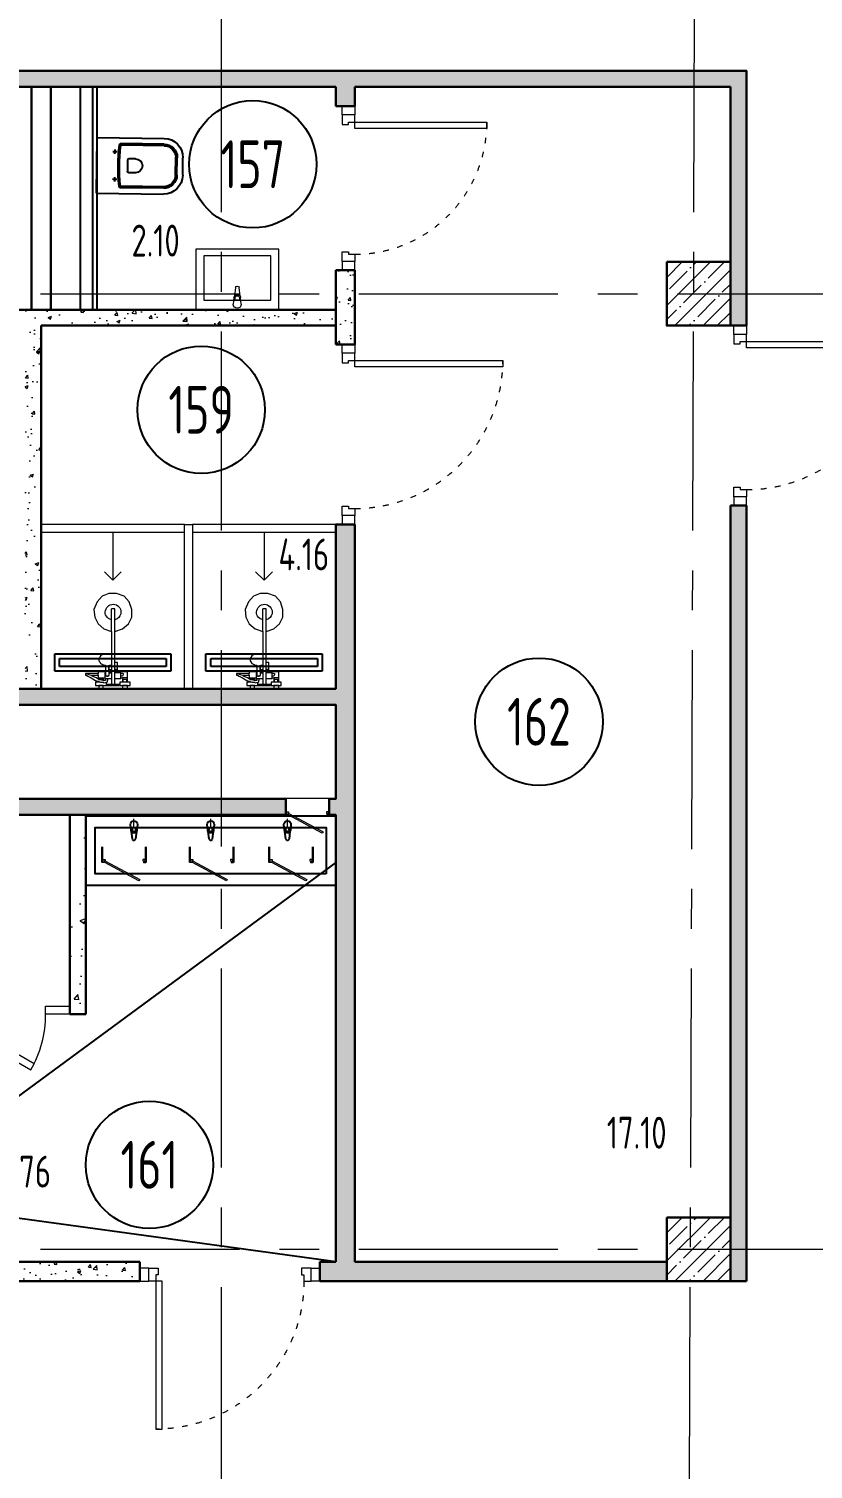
# Model space of a CAD drawing. Header units: millimetres. Extents: x -8689834 to 9419935, y 0 to 135940.
# Drawn here: x -192441 to -187515, y 117219 to 126265 of the extents above; entities that cross this region are included whole.
import ezdxf
from ezdxf import colors
from ezdxf.entities.mleader import LeaderData, LeaderLine
from ezdxf.enums import TextEntityAlignment as Align
from ezdxf.math import Vec2, Vec3

# ---------------------------------------------------------------- set-up
doc = ezdxf.new("R2010")
doc.units = ezdxf.units.MM
doc.header["$MEASUREMENT"] = 0
doc.linetypes.add('ACAD_ISO03W100', pattern=[30, 12, -18])
doc.linetypes.add('CENTER', pattern=[2, 1.25, -0.25, 0.25, -0.25])
doc.layers.get('0').update_dxf_attribs({"color": 250, "lineweight": 9})
for name, color, linetype, lineweight in [('АР_Двери', 175, 'Continuous', 18), ('АР_Колонны', 250, 'Continuous', 30), ('АР_Колонны Штрих', 250, 'Continuous', 5), ('АР_Маркер экспликации', 239, 'Continuous', 13), ('АР_Номер помещения', 1, 'Continuous', 25), ('АР_Оси', 7, 'Continuous', 9), ('АР_Отметки', 250, 'Continuous', 15), ('АР_Перегородки газоблок', 165, 'Continuous', 30), ('АР_Перегородки газоблок_Штрих', 165, 'Continuous', 5), ('АР_Перегородки кирпич', 244, 'Continuous', 30), ('АР_Перегородки сантехнические', 216, 'Continuous', 9), ('АР_Помещения_площадь', 19, 'Continuous', 9), ('Задания на лючки', 32, 'Continuous', 15)]:
    doc.layers.add(name, color=color, linetype=linetype, lineweight=lineweight)
for name, color, linetype in [('ПОДЛОЖКА', 251, 'Continuous'), ('Тонкая', 7, 'Continuous'), ('ТХ_сантехника', 253, 'Continuous')]:
    doc.layers.add(name, color=color, linetype=linetype)
doc.layers.get('0').freeze()
doc.styles.add('ISOCPEUR', font='isocpeur.ttf', dxfattribs={"width": 0.7})
doc.styles.get("Standard").update_dxf_attribs({"font": 'isocpeur.ttf', "width": 0.7})
pattern_1 = [(50, (0, 0), (215.17805, -18.82564), [22.5, -247.5]), (355, (0, 0), (-41.6254, 225.65764), [18, -198]), (100.45144, (17.93, -1.57), (173.55265, 206.832), [19.12206, -210.34263]), (46.1842, (0, 60), (320.1724, -49.65578), [33.75, -371.25]), (96.63564, (26.68, 55.86), (280.3986, 292.2356), [28.6831, -315.51413]), (351.18416, (0, 60), (280.3986, 292.2356), [27, -297]), (21, (30, 45), (179.07212, -120.78567), [22.5, -247.5]), (326, (30, 45), (72.9946, 217.54501), [18, -198]), (71.45144, (44.92, 34.93), (252.06671, 96.75935), [19.12206, -210.34263]), (37.5, (0, 0), (3.647957, 99.868156), [0, -195.6, 0, -201, 0, -198.75]), (7.5, (0, 0), (78.92086, 118.323514), [0, -114.6, 0, -191.1, 0, -75.75]), (327.5, (-66.9, 0), (160.14673, -6.766462), [0, -75, 0, -234, 0, -310.5]), (317.5, (-96.9, 0), (174.95585, 30.031495), [0, -97.5, 0, -155.4, 0, -220.5])]

# ---------------------------------------------------------------- blocks, each defined once
blk = doc.blocks.new('*U552')
for points in [[(-55, -80), (-55, 0), (-115, 0), (-115, -40), (-100, -40), (-100, -80), (-55, -80)], [(0, 0), (0, -80), (-55, -80), (-55, 0), (0, 0)], [(-1130, 0), (-1130, -80), (-1075, -80), (-1075, 0), (-1130, 0)], [(-1075, -80), (-1075, 0), (-1015, 0), (-1015, -40), (-1030, -40), (-1030, -80), (-1075, -80)]]:
    blk.add_lwpolyline(points)
blk.add_lwpolyline([(-100, -80), (-100, -1010), (-140, -1010), (-140, -80)], close=True)
at = {"linetype": 'ACAD_ISO03W100', "ltscale": 3}
blk.add_arc((-100, -80), 930, 180, 270, dxfattribs=at)
blk = doc.blocks.new('*U9')
for p, q in [((0, 0), (0, 50)), ((700, 0), (700, 50))]:
    blk.add_line(p, q)
blk.add_lwpolyline([(0, 0), (606.2, -350), (628.1, -312.1), (21.9, 37.9)], close=True)
blk.add_arc((0, 0), 700, 330, 0)
blk = doc.blocks.new('*U554')
for points in [[(-55, -80), (-55, 0), (-115, 0), (-115, -40), (-100, -40), (-100, -80), (-55, -80)], [(0, 0), (0, -80), (-55, -80), (-55, 0), (0, 0)], [(-1030, 0), (-1030, -80), (-975, -80), (-975, 0), (-1030, 0)], [(-975, -80), (-975, 0), (-915, 0), (-915, -40), (-930, -40), (-930, -80), (-975, -80)]]:
    blk.add_lwpolyline(points)
blk.add_lwpolyline([(-100, -80), (-100, -910), (-140, -910), (-140, -80)], close=True)
at = {"linetype": 'ACAD_ISO03W100', "ltscale": 3}
blk.add_arc((-100, -80), 830, 180, 270, dxfattribs=at)
blk = doc.blocks.new('*U1619')
at = {"layer": 'АР_Номер помещения', "color": 7}
blk.add_circle((-313.1, 272.2), 400, dxfattribs=at)
at = {"layer": 'АР_Номер помещения', "color": 7, "style": 'ISOCPEUR', "width": 0.7}
blk.add_attdef('НОМЕР_ПОМЕЩЕНИЯ', text='', height=300, dxfattribs=at).set_placement((-313.1, 272.2), align=Align.MIDDLE_CENTER)
at = {"layer": 'АР_Помещения_площадь', "color": 7, "lineweight": 30, "width": 0.7, "flags": 104}
blk.add_attdef('ИМЯ_ПОМЕЩЕНИЯ', text='', height=100, dxfattribs=at).set_placement((157.6, 1217.1), align=Align.MIDDLE_CENTER)
blk = doc.blocks.new('*U1620')
at = {"layer": 'АР_Номер помещения', "color": 7}
blk.add_circle((1297.4, -1678), 400, dxfattribs=at)
at = {"layer": 'АР_Номер помещения', "color": 7, "style": 'ISOCPEUR', "width": 0.7}
blk.add_attdef('НОМЕР_ПОМЕЩЕНИЯ', text='', height=300, dxfattribs=at).set_placement((1297.4, -1678), align=Align.MIDDLE_CENTER)
at = {"layer": 'АР_Помещения_площадь', "color": 7, "lineweight": 30, "width": 0.7, "flags": 104}
blk.add_attdef('ИМЯ_ПОМЕЩЕНИЯ', text='', height=100, dxfattribs=at).set_placement((157.6, 1217.1), align=Align.MIDDLE_CENTER)
blk = doc.blocks.new('*U1622')
at = {"layer": 'АР_Номер помещения', "color": 7}
blk.add_circle((-365, -1371.3), 400, dxfattribs=at)
at = {"layer": 'АР_Номер помещения', "color": 7, "style": 'ISOCPEUR', "width": 0.7}
blk.add_attdef('НОМЕР_ПОМЕЩЕНИЯ', text='', height=300, dxfattribs=at).set_placement((-365, -1371.3), align=Align.MIDDLE_CENTER)
at = {"layer": 'АР_Помещения_площадь', "color": 7, "lineweight": 30, "width": 0.7, "flags": 104}
blk.add_attdef('ИМЯ_ПОМЕЩЕНИЯ', text='', height=100, dxfattribs=at).set_placement((157.6, 1217.1), align=Align.MIDDLE_CENTER)
blk = doc.blocks.new('*U1624')
at = {"layer": 'АР_Номер помещения', "color": 7}
blk.add_circle((-6458.5, -2731.2), 400, dxfattribs=at)
at = {"layer": 'АР_Номер помещения', "color": 7, "style": 'ISOCPEUR', "width": 0.7}
blk.add_attdef('НОМЕР_ПОМЕЩЕНИЯ', text='', height=300, dxfattribs=at).set_placement((-6458.5, -2731.2), align=Align.MIDDLE_CENTER)
at = {"layer": 'АР_Помещения_площадь', "color": 7, "lineweight": 30, "width": 0.7, "flags": 104}
blk.add_attdef('ИМЯ_ПОМЕЩЕНИЯ', text='', height=100, dxfattribs=at).set_placement((157.6, 1217.1), align=Align.MIDDLE_CENTER)
blk = doc.blocks.new('Из_буфера31843')
for p, q in [((356, 104), (352, 62)), ((366, 166), (359, 113)), ((395, 113), (388, 166)), ((402, 62), (398, 104)), ((906, 104), (902, 62)), ((916, 166), (909, 113)), ((945, 113), (938, 166)), ((952, 62), (948, 104)), ((1456, 104), (1452, 62)), ((1466, 166), (1459, 113)), ((1495, 113), (1488, 166)), ((1502, 62), (1498, 104)), ((363, 87), (363, 101)), ((390, 87), (363, 87)), ((390, 101), (390, 87)), ((913, 87), (913, 101)), ((940, 87), (913, 87)), ((940, 101), (940, 87)), ((1463, 87), (1463, 101)), ((1490, 87), (1463, 87)), ((1490, 101), (1490, 87))]:
    blk.add_line(p, q)
at = {"lineweight": 13, "ltscale": 500}
for p, q in [((377, 85), (377, 23)), ((927, 85), (927, 23)), ((1477, 85), (1477, 23))]:
    blk.add_line(p, q, dxfattribs=at)
for points in [[(1820, 500), (34, 500), (34, 0), (1820, 0)], [(1755, 415), (99, 415), (99, 85), (1755, 85)]]:
    blk.add_lwpolyline(points, close=True)
for centre, major_axis, start_param, end_param in [((377, 102), (-14.9, -14.9), -1.35736, -0.875625), ((377, 102), (-14.9, 14.9), 4.498953, 6.496621), ((377, 101), (-9.62, 9.62), 3.926991, 7.068583), ((377, 165), (-7.91, 7.91), 4.051589, 6.943986), ((377, 102), (-14.9, 14.9), 4.017217, 4.498953), ((927, 102), (-14.9, -14.9), -1.35736, -0.875625), ((927, 102), (-14.9, 14.9), 4.498953, 6.496621), ((927, 101), (-9.62, 9.62), 3.926991, 7.068583), ((927, 165), (-7.91, 7.91), 4.051589, 6.943986), ((927, 102), (-14.9, 14.9), 4.017217, 4.498953), ((1477, 102), (-14.9, -14.9), -1.35736, -0.875625), ((1477, 102), (-14.9, 14.9), 4.498953, 6.496621), ((1477, 101), (-9.62, 9.62), 3.926991, 7.068583), ((1477, 165), (-7.91, 7.91), 4.051589, 6.943986), ((1477, 102), (-14.9, 14.9), 4.017217, 4.498953), ((377, 62), (-17.7, -17.7), -0.785398, 2.356194), ((927, 62), (-17.7, -17.7), -0.785398, 2.356194), ((1477, 62), (-17.7, -17.7), -0.785398, 2.356194)]:
    blk.add_ellipse(centre, major_axis=major_axis, ratio=1, start_param=start_param, end_param=end_param)
blk = doc.blocks.new('унитаз поликлиники')
for p, q in [((0, 175), (0, -175)), ((0, 175), (420, 175)), ((112.4, 73.1), (112.4, 100.2)), ((420, 138.7), (149.6, 138.7)), ((420, 129), (156.8, 128.7)), ((125.6, 86.7), (99.5, 86.7)), ((191.9, -33.7), (191.9, 33.7)), ((242.4, 43.7), (201.9, 43.7)), ((494, 57.1), (494, -57.1)), ((504, 55), (504, -55)), ((540, 55), (540, -55)), ((125.5, -86.5), (99.4, -86.5)), ((112.3, -73), (112.3, -100.1)), ((242.4, -43.7), (201.9, -43.7)), ((0, -175), (420, -175)), ((420, -139), (147.9, -138.7)), ((420, -129), (155.2, -128.7))]:
    blk.add_line(p, q)
for centre, radius, start, end in [((420, 55), 120, 0, 90), ((420.5, 55.2), 83.5, 359.86187, 90.33349), ((420, 55), 74, 0, 90), ((242.4, 0), 43.7, 270, 90), ((420, -55), 120, 270, 0), ((420, -55), 84, 270, 0), ((420, -55), 74, 270, 358.40182)]:
    blk.add_arc(centre, radius, start, end)
at = {"extrusion": (0, 0, -1)}
for centre, major_axis, ratio, start_param, end_param in [((112.4, 86.8), (3.55, 3.55), 1, 5.504025, 11.78721), ((1158.1, 0), (-731, -726.4), 0.993775, 0.659849, 0.910919), ((984.1, 0), (-23.4, -941.4), 0.89728, 1.422258, 1.677847), ((149.5, 127.3), (-5.6, -10.5), 0.821373, 1.269211, 2.570669), ((154.4, 119.8), (-5.61, -7.72), 0.798093, 1.232924, 2.686723), ((201.9, -33.5), (4.12, -9.49), 0.964797, 0.42926, 1.943413), ((147.9, -127.5), (5.4, -10.4), 0.836443, 0.56114, 1.877577), ((155.2, -117.5), (5.3, -10.4), 0.842984, 0.549902, 1.8819)]:
    blk.add_ellipse(centre, major_axis=major_axis, ratio=ratio, start_param=start_param, end_param=end_param, dxfattribs=at)
for centre, major_axis, ratio, start_param, end_param in [((201.9, 33.5), (4.12, 9.49), 0.964797, 0.42926, 1.943413), ((112.3, -86.6), (3.54, -3.55), 1, 5.504025, 11.78721)]:
    blk.add_ellipse(centre, major_axis=major_axis, ratio=ratio, start_param=start_param, end_param=end_param)
blk = doc.blocks.new('Из_буфера27431')
at = {"linetype": 'Continuous', "lineweight": 5}
for p, q in [((-138.5, 11.1), (-85.6, 17.7)), ((-138.5, 11.1), (-85.6, 17.7)), ((-76.1, 21), (-34.1, 25)), ((-76.1, 21), (-34.1, 25)), ((-59, 13.6), (-73.9, 13.6)), ((-59, 13.6), (-73.9, 13.6)), ((-59, -13.6), (-59, 13.6)), ((-59, -13.6), (-59, 13.6)), ((-85.6, -17.7), (-138.5, -11.1)), ((-85.6, -17.7), (-138.5, -11.1)), ((-34.1, -25), (-76.1, -21)), ((-34.1, -25), (-76.1, -21)), ((-73.9, -13.6), (-59, -13.6)), ((-73.9, -13.6), (-59, -13.6))]:
    blk.add_line(p, q, dxfattribs=at)
for points in [[(0, -260), (-380, -260), (-380, 260), (0, 260)], [(-59, -210), (-339.1, -210), (-339.1, 210), (-59, 210)], [(-59, -210), (-339.1, -210), (-339.1, 210), (-59, 210)]]:
    blk.add_lwpolyline(points, close=True, dxfattribs=at)
for centre, radius, start, end in [((-137.1, 0), 11.2, 97.13892, 262.86108), ((-137.1, 0), 11.2, 97.13892, 262.86108), ((-74.2, 0), 21.1, 122.77103, 237.22897), ((-74.2, 0), 21.1, 122.77103, 237.22897), ((-73.9, 0), 13.6, 90, 270), ((-73.9, 0), 13.6, 90, 270), ((-74.2, 0), 21.1, 95.16961, 122.77103), ((-74.2, 0), 21.1, 95.16961, 122.77103), ((-34.1, 0), 25, 270, 90), ((-34.1, 0), 25, 270, 90), ((-74.2, 0), 21.1, 237.22897, 264.83039), ((-74.2, 0), 21.1, 237.22897, 264.83039)]:
    blk.add_arc(centre, radius, start, end, dxfattribs=at)
blk = doc.blocks.new('Из_буфера15266')
at = {"lineweight": 0, "ltscale": 100, "transparency": 33554687}
for points in [[(-13.2, -338.7), (-60.9, -354.5), (-97.9, -386.3), (-119.1, -428.6), (-119.1, -476.2), (-103.2, -523.9), (-71.4, -560.9), (-23.8, -576.8), (23.8, -576.8), (66.1, -560.9), (97.9, -523.9), (119.1, -476.2), (113.8, -428.6), (92.6, -386.3), (55.6, -354.5), (7.9, -338.7), (7.9, -195.8), (23.8, -195.8), (34.4, -195.8), (50.3, -195.8), (60.9, -195.8), (71.4, -190.5), (76.7, -185.2), (82, -174.6), (87.3, -169.3), (87.3, -158.7), (87.3, -153.5), (82, -148.2), (82, -148.2), (76.7, -137.6), (76.7, -137.6), (66.1, -132.3), (55.6, -127), (50.3, -127), (45, -127), (45, -105.8), (45, -84.7), (92.6, -84.7), (92.6, -74.1), (166.7, -74.1), (172, -74.1), (172, -68.8), (172, -63.5), (166.7, -63.5), (156.1, -58.2), (134.9, -47.6), (108.5, -31.7), (92.6, -26.5), (92.6, -21.2), (108.5, -21.2), (108.5, 0), (39.7, 0), (39.7, -21.2), (39.7, -21.2), (39.7, -21.2), (34.4, -21.2), (34.4, -21.2), (29.1, -42.3), (7.9, -42.3), (7.9, -5.3), (39.7, -5.3), (39.7, 0), (-39.7, 0), (-39.7, -5.3), (-13.2, -5.3), (-13.2, -42.3), (-50.3, -42.3), (-50.3, -47.6), (-60.9, -47.6), (-60.9, -37), (-60.9, -37), (-60.9, -21.2), (-45, -21.2), (-45, 0), (-108.5, 0), (-108.5, -21.2), (-92.6, -21.2), (-92.6, -37), (-92.6, -37), (-92.6, -47.6), (-92.6, -47.6), (-92.6, -84.7), (-29.1, -84.7)], [(-92.6, -21.2), (-60.9, -21.2)], [(-92.6, -37), (-60.9, -37)], [(-92.6, -47.6), (-60.9, -47.6)], [(-87.3, -21.2), (-87.3, -37)], [(-66.1, -21.2), (-66.1, -37)], [(-50.3, -47.6), (-50.3, -79.4)], [(-50.3, -79.4), (-13.2, -79.4)], [(-29.1, -84.7), (-29.1, -142.9), (-23.8, -142.9), (-23.8, -142.9), (-23.8, -142.9), (-18.5, -142.9), (-13.2, -142.9), (-13.2, -142.9), (-13.2, -338.7)], [(-29.1, -84.7), (-13.2, -84.7)], [(-13.2, -5.3), (7.9, -5.3)], [(-13.2, -42.3), (-13.2, -142.9)], [(7.9, -195.8), (7.9, -42.3)], [(23.8, -79.4), (7.9, -79.4)], [(23.8, -84.7), (7.9, -84.7)], [(23.8, -63.5), (23.8, -63.5), (23.8, -63.5), (29.1, -58.2), (29.1, -58.2), (29.1, -58.2), (29.1, -58.2), (34.4, -58.2), (39.7, -58.2), (39.7, -58.2), (39.7, -58.2), (39.7, -58.2), (45, -58.2), (45, -63.5), (45, -63.5)], [(23.8, -105.8), (23.8, -63.5)], [(23.8, -84.7), (23.8, -127)], [(45, -42.3), (29.1, -42.3)], [(34.4, -58.2), (29.1, -58.2)], [(34.4, -58.2), (34.4, -58.2)], [(39.7, -58.2), (34.4, -58.2)], [(55.6, -15.9), (39.7, -21.2)], [(39.7, -58.2), (39.7, -58.2)], [(45, -63.5), (45, -63.5)], [(45, -84.7), (45, -63.5)], [(50.3, -79.4), (45, -79.4)], [(50.3, -47.6), (50.3, -47.6)], [(50.3, -52.9), (50.3, -47.6)], [(50.3, -79.4), (50.3, -47.6)], [(50.3, -58.2), (50.3, -52.9)], [(55.6, -15.9), (55.6, -15.9)], [(60.9, -21.2), (55.6, -15.9)], [(55.6, -31.7), (55.6, -31.7)], [(76.7, -37), (55.6, -31.7)], [(92.6, -26.5), (76.7, -21.2), (60.9, -21.2)], [(60.9, -37), (66.1, -37), (82, -37), (82, -37)], [(87.3, -47.6), (60.9, -47.6)], [(66.1, -31.7), (66.1, -37)], [(87.3, -37), (76.7, -37)], [(82, -21.2), (92.6, -21.2)], [(92.6, -63.5), (92.6, -74.1)], [(166.7, -74.1), (150.8, -68.8), (134.9, -63.5)], [(166.7, -74.1), (166.7, -74.1)], [(-29.1, -100.5), (-13.2, -100.5)], [(23.8, -100.5), (7.9, -100.5)], [(13.2, -127), (7.9, -127)], [(18.5, -127), (13.2, -127)], [(23.8, -121.7), (18.5, -127)], [(23.8, -127), (23.8, -105.8)], [(45, -121.7), (34.4, -121.7), (23.8, -121.7)], [(45, -127), (45, -121.7)], [(-13.2, -338.7), (-13.2, -481.5)], [(7.9, -338.7), (7.9, -481.5)], [(-13.2, -481.5), (7.9, -481.5)]]:
    blk.add_lwpolyline(points, dxfattribs=at)
for points in [[(-92.6, 0), (-60.9, 0), (-60.9, 21.2), (-92.6, 21.2)], [(60.9, 0), (87.3, 0), (87.3, 21.2), (60.9, 21.2)], [(39.7, -21.2), (39.7, -21.2)], [(50.3, -42.3), (45, -42.3), (45, -31.7), (55.6, -31.7), (55.6, -31.7), (55.6, -37), (60.8, -37), (60.8, -47.6), (50.3, -47.6)], [(87.3, -47.6), (87.3, -37), (103.2, -47.6), (129.6, -58.2), (134.9, -63.5), (92.6, -63.5), (92.6, -47.6)]]:
    blk.add_lwpolyline(points, close=True, dxfattribs=at)
for points, knots in [([(-50.3, -74.1), (-55.6, -79.4), (-60.9, -74.1), (-66.1, -74.1), (-66.1, -68.8), (-66.1, -63.5), (-60.9, -58.2), (-55.6, -58.2), (-55.6, -58.2), (-50.3, -58.2)], [0, 0, 0, 0, 1, 1, 1, 2, 2, 2, 3, 3, 3, 3]), ([(7.9, -412.7), (34.4, -418), (55.6, -444.5), (45, -471), (39.7, -497.4), (13.2, -513.3), (-13.2, -508), (-39.7, -502.7), (-55.6, -476.2), (-50.3, -449.8), (-45, -428.6), (-34.4, -418), (-13.2, -412.7)], [0, 0, 0, 0, 1, 1, 1, 2, 2, 2, 3, 3, 3, 4, 4, 4, 4])]:
    blk.add_open_spline(points, degree=3, knots=knots, dxfattribs=at)
blk = doc.blocks.new('_DotSmall')
at = {"color": 0, "linetype": 'ByBlock', "const_width": 0.5}
blk.add_lwpolyline([(-0.0625, 0, 1), (0.0625, 0, 1)], format="xyb", close=True, dxfattribs=at)
blk = doc.blocks.new('*U1450')
at = {"color": 7}
blk.add_wipeout([(-565, 60), (445, 60), (445, -310), (-565, -310)], dxfattribs=at)
for p, q in [((-530, 60), (-565, 60)), ((-550, 60), (-550, -10)), ((-550, -10), (-550, 60)), ((-510, 60), (-530, 60)), ((-510, 20), (-510, 60)), ((-500, 20), (-510, 20)), ((-500, -10), (-500, 20)), ((380, -10), (380, 20)), ((380, 20), (390, 20)), ((390, 20), (390, 60)), ((390, 60), (410, 60)), ((410, 60), (445, 60)), ((430, 60), (430, -10)), ((430, -10), (430, 60)), ((-565, -10), (-530, -10)), ((-530, -10), (-500, -10)), ((410, -10), (380, -10)), ((445, -10), (410, -10))]:
    blk.add_line(p, q)
at = {"lineweight": 30}
for p, q in [((-565, 60), (-565, -310)), ((445, 60), (445, -310))]:
    blk.add_line(p, q, dxfattribs=at)
blk.add_lwpolyline([(389, 60), (370, 25), (-424, 448), (-406, 483)], close=True)
blk = doc.blocks.new('*U1444')
at = {"color": 7}
blk.add_wipeout([(-565, 60), (445, 60), (445, -310), (-565, -310)], dxfattribs=at)
for p, q in [((-530, 60), (-565, 60)), ((-550, 60), (-550, -10)), ((-550, -10), (-550, 60)), ((-510, 60), (-530, 60)), ((-510, 20), (-510, 60)), ((-500, 20), (-510, 20)), ((-500, -10), (-500, 20)), ((380, -10), (380, 20)), ((380, 20), (390, 20)), ((390, 20), (390, 60)), ((390, 60), (410, 60)), ((410, 60), (445, 60)), ((430, 60), (430, -10)), ((430, -10), (430, 60)), ((-565, -10), (-530, -10)), ((-530, -10), (-500, -10)), ((410, -10), (380, -10)), ((445, -10), (410, -10))]:
    blk.add_line(p, q)
at = {"lineweight": 30}
for p, q in [((-565, 60), (-565, -310)), ((445, 60), (445, -310))]:
    blk.add_line(p, q, dxfattribs=at)
blk.add_lwpolyline([(389, 60), (370, 25), (-424, 448), (-406, 483)], close=True)
blk = doc.blocks.new('*U1445')
at = {"color": 7}
blk.add_wipeout([(-565, 60), (445, 60), (445, -313), (-565, -313)], dxfattribs=at)
for p, q in [((-530, 60), (-565, 60)), ((-550, 60), (-550, -10)), ((-550, -10), (-550, 60)), ((-510, 60), (-530, 60)), ((-510, 20), (-510, 60)), ((-500, 20), (-510, 20)), ((-500, -10), (-500, 20)), ((380, -10), (380, 20)), ((380, 20), (390, 20)), ((390, 20), (390, 60)), ((390, 60), (410, 60)), ((410, 60), (445, 60)), ((430, 60), (430, -10)), ((430, -10), (430, 60)), ((-565, -10), (-530, -10)), ((-530, -10), (-500, -10)), ((410, -10), (380, -10)), ((445, -10), (410, -10))]:
    blk.add_line(p, q)
at = {"lineweight": 30}
for p, q in [((-565, 60), (-565, -313)), ((445, 60), (445, -313))]:
    blk.add_line(p, q, dxfattribs=at)
blk.add_lwpolyline([(389, 60), (370, 25), (-424, 448), (-406, 483)], close=True)
blk = doc.blocks.new('*U1446')
at = {"color": 7}
blk.add_wipeout([(-565, 60), (445, 60), (445, -310), (-565, -310)], dxfattribs=at)
for p, q in [((-530, 60), (-565, 60)), ((-550, 60), (-550, -10)), ((-550, -10), (-550, 60)), ((-510, 60), (-530, 60)), ((-510, 20), (-510, 60)), ((-500, 20), (-510, 20)), ((-500, -10), (-500, 20)), ((380, -10), (380, 20)), ((380, 20), (390, 20)), ((390, 20), (390, 60)), ((390, 60), (410, 60)), ((410, 60), (445, 60)), ((430, 60), (430, -10)), ((430, -10), (430, 60)), ((-565, -10), (-530, -10)), ((-530, -10), (-500, -10)), ((410, -10), (380, -10)), ((445, -10), (410, -10))]:
    blk.add_line(p, q)
at = {"lineweight": 30}
for p, q in [((-565, 60), (-565, -310)), ((445, 60), (445, -310))]:
    blk.add_line(p, q, dxfattribs=at)
blk.add_lwpolyline([(389, 60), (370, 25), (-424, 448), (-406, 483)], close=True)

msp = doc.modelspace()

# ---------------------------------------------------------------- hatches: boundary and pattern name
at = {"layer": 'АР_Колонны Штрих', "ltscale": 100}
h = msp.add_hatch(dxfattribs=at)
h.set_pattern_fill('ANSI35', color=256, scale=500)
h.set_pattern_definition([(45, (-1145486.01, 164672.16), (-88.388348, 88.388348), []), (45, (-1145397.63, 164672.16), (-88.388348, 88.388348), [156.25, -31.25, 0, -31.25])])
h.paths.add_polyline_path([(-188033.9, 124800.7), (-188433.9, 124800.7), (-188433.9, 124400.7), (-188033.9, 124400.7)])
h = msp.add_hatch(dxfattribs=at)
h.set_pattern_fill('ANSI35', color=256, scale=500)
h.set_pattern_definition([(45, (-1145486.01, 158672.16), (-88.388348, 88.388348), []), (45, (-1145397.63, 158672.16), (-88.388348, 88.388348), [156.25, -31.25, 0, -31.25])])
h.paths.add_polyline_path([(-188033.9, 118800.7), (-188433.9, 118800.7), (-188433.9, 118400.7), (-188033.9, 118400.7)])
at = {"layer": 'АР_Перегородки газоблок_Штрих', "ltscale": 100}
h = msp.add_hatch(dxfattribs=at)
h.set_pattern_fill('AR-CONC', color=256, scale=30)
h.set_pattern_definition(pattern_1)
h.paths.add_polyline_path([(-194313.9, 126020.8), (-194433.9, 126020.8), (-194433.9, 125830.7), (-194313.9, 125830.7), (-194313.9, 125900.9), (-190513.9, 125900.9), (-190513.9, 125779.2), (-190393.9, 125779.2), (-190393.9, 125900.9), (-188033.9, 125900.9), (-188033.9, 124400.9), (-187933.9, 124400.5), (-187933.9, 126000.9), (-194313.9, 126000.9)])
h = msp.add_hatch(dxfattribs=at)
h.set_pattern_fill('AR-CONC', color=256, scale=30)
h.set_pattern_definition(pattern_1)
h.paths.add_polyline_path([(-190393.9, 124759.2), (-190513.9, 124759.2), (-190513.9, 124282.4), (-190393.9, 124282.4)])
h = msp.add_hatch(dxfattribs=at)
h.set_pattern_fill('AR-CONC', color=256, scale=30)
h.set_pattern_definition(pattern_1)
h.paths.add_polyline_path([(-192463.9, 124400.7), (-192463.9, 122140.3), (-192363.9, 122140.3), (-192363.9, 124400.7), (-190513.9, 124400.7), (-190513.9, 124500.7), (-192136.1, 124500.7), (-192136.1, 124504.8), (-192236.1, 124504.8), (-192236.1, 124500.7), (-192536.8, 124500.7), (-192536.8, 124499.9), (-192636.8, 124499.9), (-192636.8, 124500.7), (-194033.9, 124500.7), (-194033.9, 124400.7)])
h = msp.add_hatch(dxfattribs=at)
h.set_pattern_fill('AR-CONC', color=256, scale=30)
h.set_pattern_definition(pattern_1)
h.paths.add_polyline_path([(-190393.9, 123152.4), (-190513.9, 123152.4), (-190513.9, 122120.3), (-197362.4, 122120.3), (-197362.4, 122020.3), (-190513.9, 122020.3), (-190513.9, 121428.5), (-197383.9, 121428.5), (-197383.9, 121328.5), (-190513.9, 121328.5), (-190513.9, 121322.6), (-190513.9, 121322.6), (-190513.9, 120884.3), (-190513.9, 118520.7), (-190613.2, 118520.7), (-190613.2, 118400.7), (-188433.9, 118400.7), (-188433.9, 118520.7), (-190393.9, 118520.7)])
edge = h.paths.add_edge_path()
edge.add_line((-197363.9, 121105.7), (-197363.9, 121143.3))
edge.add_arc((-197538.8, 121433.3), 338.7, 279.32816, 301.09248, ccw=False)
edge.add_line((-197483.9, 121099.1), (-197483.9, 118520.7))
edge.add_line((-197483.9, 118520.7), (-197633.9, 118520.7))
edge.add_line((-197633.9, 118520.7), (-197633.9, 118400.6))
edge.add_line((-197633.9, 118400.6), (-197265, 118400.6))
edge.add_line((-197265, 118400.6), (-197265, 118520.6))
edge.add_line((-197265, 118520.6), (-197363.9, 118520.7))
edge.add_line((-197363.9, 118520.7), (-197363.9, 121105.7))
h.paths.add_polyline_path([(-187933.9, 123270.7), (-187993.9, 123270.8), (-188033.9, 123270.8), (-188033.9, 121714.3), (-188033.9, 118400.7), (-187933.9, 118400.7), (-187933.9, 121948.5)])
h = msp.add_hatch(dxfattribs=at)
h.set_pattern_fill('AR-CONC', color=256, scale=2)
h.set_pattern_definition([(50, (-672286.7, -50233.2), (364.36934, -31.87817), [38.1, -419.1]), (355, (-672286.7, -50233.2), (-70.48684, 382.1137), [30.48, -335.28117]), (100.451445, (-672256.33, -50235.87), (293.8825, 350.2355), [32.38002, -356.1805]), (46.1842, (-672286.7, -50131.6), (542.1581, -84.08466), [57.15, -628.65]), (96.63556, (-672241.5, -50138.6), (474.80827, 494.85225), [48.57005, -534.2712]), (351.18415, (-672286.7, -50131.6), (474.80827, 494.85225), [45.71993, -502.91946]), (21, (-672235.9, -50157), (303.22878, -204.5304), [38.1, -419.1]), (326, (-672235.9, -50157), (123.60406, 368.37593), [30.48, -335.28]), (71.451445, (-672210.62, -50174.06), (426.83284, 163.84554), [32.38002, -356.17988]), (37.5, (-672286.69, -50233.21), (6.177207, 169.110078), [0, -331.216, 0, -340.36, 0, -336.55]), (7.5, (-672286.7, -50233.21), (133.639325, 200.36115), [0, -194.056, 0, -323.596, 0, -128.27]), (327.5, (-672399.98, -50233.21), (271.18119, -11.457488), [0, -127, 0, -396.24, 0, -525.78]), (317.5, (-672450.78, -50233.21), (296.25836, 50.85298), [0, -165.1, 0, -263.144, 0, -373.38])])
h.paths.add_polyline_path([(-192183.9, 121200.3), (-192183.9, 120116.2), (-192083.9, 120116.2), (-192083.9, 121200.3)])
h = msp.add_hatch(dxfattribs=at)
h.set_pattern_fill('AR-CONC', color=256, scale=30)
h.set_pattern_definition(pattern_1)
h.paths.add_polyline_path([(-194033.9, 118520.7), (-194033.9, 118400.7), (-194033.9, 118400.7), (-194033.9, 118520.7), (-191743.2, 118520.7), (-191743.2, 118400.7), (-194033.9, 118400.7), (-194033.9, 118520.7), (-194033.9, 118400.7), (-194033.9, 118520.7)])

# ---------------------------------------------------------------- linework, layer by layer
at = {"layer": 'АР_Колонны', "ltscale": 100}
for points in [[(-188433.9, 124800.7), (-188033.9, 124800.7), (-188033.9, 124400.7), (-188433.9, 124400.7)], [(-188433.9, 118800.7), (-188033.9, 118800.7), (-188033.9, 118400.7), (-188433.9, 118400.7)]]:
    msp.add_lwpolyline(points, close=True, dxfattribs=at)
at = {"layer": 'АР_Оси', "linetype": 'CENTER', "ltscale": 1000}
for p, q in [((-191233.9, 134363.2), (-191233.9, 74900)), ((-188233.9, 134363.2), (-188423.9, 78630.8)), ((-224367.6, 124600.7), (-141189.2, 124600.7)), ((-224367.6, 124600.7), (-141189.2, 124600.7)), ((-224367.6, 118600.7), (-141189.2, 118600.7))]:
    msp.add_line(p, q, dxfattribs=at)
at = {"layer": 'АР_Перегородки газоблок', "ltscale": 100}
for p, q in [((-188033.9, 125900.9), (-190393.9, 125900.9)), ((-188033.9, 124400.7), (-188033.9, 125900.9)), ((-188033.9, 121714.3), (-188033.9, 123270.8))]:
    msp.add_line(p, q, dxfattribs=at)
for points in [[(-188033.9, 124400.7), (-187933.9, 124400.7), (-187933.9, 126001), (-194333.9, 126000.9)], [(-187933.9, 126001), (-188033.9, 126001)], [(-190513.9, 125900.9), (-194333.9, 125900.9)], [(-190513.9, 125779.2), (-190513.9, 125900.9)], [(-190393.9, 125900.9), (-190393.9, 125779.2)], [(-190393.9, 125779.2), (-190513.9, 125779.2)], [(-190513.9, 124282.4), (-190513.9, 124749.2)], [(-190513.9, 124749.2), (-190393.9, 124749.2)], [(-190393.9, 124749.2), (-190393.9, 124282.4)], [(-194033.9, 124500.7), (-192363.9, 124500.7)], [(-192363.9, 124500.7), (-190513.9, 124500.7)], [(-192363.9, 124400.7), (-192363.9, 122120.3)], [(-190513.9, 124400.7), (-192363.9, 124400.7)], [(-190393.9, 124282.4), (-190513.9, 124282.4)], [(-188033.9, 123270.8), (-187933.9, 123270.8), (-187933.9, 121744.5)], [(-197383.9, 122120.3), (-190513.9, 122120.3), (-190513.9, 123152.4)], [(-190513.9, 123152.4), (-190393.9, 123152.4)], [(-190393.9, 123152.4), (-190393.9, 118520.7)], [(-194333.9, 122120.3), (-190513.9, 122120.4)], [(-191811.1, 122020.3), (-195903.9, 122020.3)], [(-192912.5, 121428.5), (-190513.9, 121428.5), (-190513.9, 122020.3), (-192083.9, 122020.3)], [(-190513.9, 122020.3), (-192083.9, 122020.3)], [(-187933.9, 121948.5), (-187933.9, 118400.7)], [(-188033.9, 118400.7), (-188033.9, 121828.5)], [(-192183.9, 121328.5), (-195903.9, 121328.5)], [(-192183.9, 120076.2), (-192183.9, 121328.5)], [(-192183.9, 121328.5), (-190513.9, 121328.5), (-190513.9, 118520.7)], [(-192183.9, 121328.5), (-192183.9, 121328.5)], [(-192083.9, 121328.5), (-192083.9, 120076.2)], [(-192083.9, 120076.2), (-192183.9, 120076.2)], [(-194033.9, 118520.7), (-191743.2, 118520.7)], [(-191743.2, 118520.7), (-191743.2, 118400.7)], [(-190613.2, 118520.7), (-190513.9, 118520.7)], [(-190613.2, 118400.7), (-190613.2, 118520.7)], [(-190393.9, 118520.7), (-188433.9, 118520.7)], [(-191743.2, 118400.7), (-194033.9, 118400.7)], [(-188433.9, 118400.7), (-190613.2, 118400.7)], [(-188033.9, 118400.7), (-187933.9, 118400.7)]]:
    msp.add_lwpolyline(points, dxfattribs=at)
at = {"layer": 'АР_Перегородки газоблок', "color": 0, "lineweight": 25, "ltscale": 100}
for points in [[(-192116.1, 124500.7), (-192116.1, 125900.9)], [(-192039.9, 124500.7), (-192039.9, 125900.9)], [(-192013.7, 125900.9), (-192013.7, 124500.7)]]:
    msp.add_lwpolyline(points, dxfattribs=at)
at = {"layer": 'АР_Перегородки кирпич', "lineweight": 30, "ltscale": 100}
msp.add_lwpolyline([(-192423.9, 125900.9), (-192303.9, 125900.9), (-192303.9, 124500.7), (-192423.9, 124500.7)], close=True, dxfattribs=at)
at = {"layer": 'АР_Перегородки сантехнические', "lineweight": 0}
for points in [[(-191463.9, 123152.4), (-191413.9, 123152.4), (-191413.9, 122120.3), (-191463.9, 122120.3)], [(-192183.9, 120126.2), (-192183.9, 120076.2), (-192335.5, 120076.2), (-192335.5, 120126.2)]]:
    msp.add_lwpolyline(points, close=True, dxfattribs=at)
at = {"layer": 'ПОДЛОЖКА', "lineweight": 15}
for p, q in [((-191463.9, 123102.4), (-192363.9, 123102.4)), ((-191463.9, 123102.4), (-192363.9, 123102.4)), ((-191463.9, 123102.4), (-192363.9, 123102.4)), ((-191463.9, 123102.4), (-192363.9, 123102.4)), ((-191913.9, 123102.4), (-191913.9, 122802.4)), ((-190513.9, 123102.4), (-191413.9, 123102.4)), ((-190513.9, 123102.4), (-191413.9, 123102.4)), ((-190513.9, 123102.4), (-191413.9, 123102.4)), ((-190513.9, 123102.4), (-191413.9, 123102.4)), ((-190963.9, 123102.4), (-190963.9, 122802.4)), ((-191913.9, 122802.4), (-191967, 122855.4)), ((-191913.9, 122802.4), (-191860.9, 122855.4)), ((-190963.9, 122802.4), (-191017, 122855.4)), ((-190963.9, 122802.4), (-190910.9, 122855.4))]:
    msp.add_line(p, q, dxfattribs=at)
for points in [[(-191463.9, 123152.4), (-192363.9, 123152.4)], [(-190513.9, 123152.4), (-191413.9, 123152.4)]]:
    msp.add_lwpolyline(points, dxfattribs=at)
at = {"layer": 'Тонкая', "ltscale": 500}
msp.add_lwpolyline([(-190513.9, 118520.7), (-193384.8, 118915.2), (-190509.9, 121028.2)], dxfattribs=at)
at = {"layer": 'ТХ_сантехника', "ltscale": 100}
for p, q in [((-192278.9, 122230.3), (-192278.9, 122340.3)), ((-192278.9, 122340.3), (-191548.9, 122340.3)), ((-192278.9, 122340.3), (-191548.9, 122340.3)), ((-192278.9, 122340.3), (-191548.9, 122340.3)), ((-192278.9, 122340.3), (-191548.9, 122340.3)), ((-192248.9, 122260.3), (-192248.9, 122310.3)), ((-192248.9, 122310.3), (-191578.9, 122310.3)), ((-192248.9, 122260.3), (-192248.9, 122310.3)), ((-192248.9, 122310.3), (-191578.9, 122310.3)), ((-192248.9, 122260.3), (-192248.9, 122310.3)), ((-192248.9, 122310.3), (-191578.9, 122310.3)), ((-192248.9, 122260.3), (-192248.9, 122310.3)), ((-192248.9, 122310.3), (-191578.9, 122310.3)), ((-191578.9, 122310.3), (-191578.9, 122260.3)), ((-191578.9, 122310.3), (-191578.9, 122260.3)), ((-191578.9, 122310.3), (-191578.9, 122260.3)), ((-191578.9, 122310.3), (-191578.9, 122260.3)), ((-191548.9, 122340.3), (-191548.9, 122230.3)), ((-191548.9, 122340.3), (-191548.9, 122230.3)), ((-191548.9, 122340.3), (-191548.9, 122230.3)), ((-191548.9, 122340.3), (-191548.9, 122230.3)), ((-191328.9, 122230.3), (-191328.9, 122340.3)), ((-191328.9, 122340.3), (-190598.9, 122340.3)), ((-191328.9, 122340.3), (-190598.9, 122340.3)), ((-191328.9, 122340.3), (-190598.9, 122340.3)), ((-191328.9, 122340.3), (-190598.9, 122340.3)), ((-191298.9, 122260.3), (-191298.9, 122310.3)), ((-191298.9, 122310.3), (-190628.9, 122310.3)), ((-191298.9, 122260.3), (-191298.9, 122310.3)), ((-191298.9, 122310.3), (-190628.9, 122310.3)), ((-191298.9, 122260.3), (-191298.9, 122310.3)), ((-191298.9, 122310.3), (-190628.9, 122310.3)), ((-191298.9, 122260.3), (-191298.9, 122310.3)), ((-191298.9, 122310.3), (-190628.9, 122310.3)), ((-190628.9, 122310.3), (-190628.9, 122260.3)), ((-190628.9, 122310.3), (-190628.9, 122260.3)), ((-190628.9, 122310.3), (-190628.9, 122260.3)), ((-190628.9, 122310.3), (-190628.9, 122260.3)), ((-190598.9, 122340.3), (-190598.9, 122230.3)), ((-190598.9, 122340.3), (-190598.9, 122230.3)), ((-190598.9, 122340.3), (-190598.9, 122230.3)), ((-190598.9, 122340.3), (-190598.9, 122230.3)), ((-191548.9, 122230.3), (-192278.9, 122230.3)), ((-191548.9, 122230.3), (-192278.9, 122230.3)), ((-191548.9, 122230.3), (-192278.9, 122230.3)), ((-191548.9, 122230.3), (-192278.9, 122230.3)), ((-191578.9, 122260.3), (-192248.9, 122260.3)), ((-191578.9, 122260.3), (-192248.9, 122260.3)), ((-191578.9, 122260.3), (-192248.9, 122260.3)), ((-191578.9, 122260.3), (-192248.9, 122260.3)), ((-190598.9, 122230.3), (-191328.9, 122230.3)), ((-190598.9, 122230.3), (-191328.9, 122230.3)), ((-190598.9, 122230.3), (-191328.9, 122230.3)), ((-190598.9, 122230.3), (-191328.9, 122230.3)), ((-190628.9, 122260.3), (-191298.9, 122260.3)), ((-190628.9, 122260.3), (-191298.9, 122260.3)), ((-190628.9, 122260.3), (-191298.9, 122260.3)), ((-190628.9, 122260.3), (-191298.9, 122260.3))]:
    msp.add_line(p, q, dxfattribs=at)

# ---------------------------------------------------------------- block references
at = {"layer": 'АР_Двери', "rotation": 90.00000000000001}
for name, p in [('*U554', (-190473.9, 125779.2)), ('*U552', (-188013.9, 124400.8)), ('*U552', (-190473.9, 124282.4))]:
    msp.add_blockref(name, p, dxfattribs=at)
at = {"layer": 'АР_Двери', "lineweight": 30}
msp.add_blockref('*U9', (-193035.5, 120076.2), dxfattribs=at)
at = {"layer": 'АР_Двери', "xscale": -1}
msp.add_blockref('*U552', (-191743.2, 118480.7), dxfattribs=at)
at = {"layer": 'АР_Маркер экспликации'}
ref = msp.add_blockref('*U1624', (-184575.9, 128145.3), dxfattribs=at)
ref.add_attrib('НОМЕР_ПОМЕЩЕНИЯ', '157', dxfattribs={"layer": 'АР_Номер помещения', "color": 7, "height": 300, "style": 'ISOCPEUR', "width": 0.7}).set_placement((-191034.4, 125414.2), align=Align.MIDDLE_CENTER)
ref.add_attrib('ПЛОЩАДЬ_ПОМЕЩЕНИЯ', '2.10', dxfattribs={"layer": 'АР_Помещения_площадь', "color": 7, "height": 200, "style": 'ISOCPEUR', "width": 0.7}).set_placement((-191493.5, 124934.7), align=Align.MIDDLE_RIGHT)
ref = msp.add_blockref('*U1622', (-190993.5, 125243.8), dxfattribs=at)
ref.add_attrib('НОМЕР_ПОМЕЩЕНИЯ', '159', dxfattribs={"layer": 'АР_Номер помещения', "color": 7, "height": 300, "style": 'ISOCPEUR', "width": 0.7}).set_placement((-191358.5, 123872.5), align=Align.MIDDLE_CENTER)
ref.add_attrib('ПЛОЩАДЬ_ПОМЕЩЕНИЯ', '4.16', dxfattribs={"layer": 'АР_Помещения_площадь', "color": 7, "height": 200, "style": 'ISOCPEUR', "width": 0.7}).set_placement((-190555, 122964), align=Align.MIDDLE_RIGHT)
ref = msp.add_blockref('*U1619', (-188923.7, 121641.2), dxfattribs=at)
ref.add_attrib('НОМЕР_ПОМЕЩЕНИЯ', '162', dxfattribs={"layer": 'АР_Номер помещения', "color": 7, "height": 300, "style": 'ISOCPEUR', "width": 0.7}).set_placement((-189236.8, 121913.4), align=Align.MIDDLE_CENTER)
ref.add_attrib('ПЛОЩАДЬ_ПОМЕЩЕНИЯ', '17.10', dxfattribs={"layer": 'АР_Помещения_площадь', "color": 7, "height": 200, "style": 'ISOCPEUR', "width": 0.7}).set_placement((-188435.5, 119332.2), align=Align.MIDDLE_RIGHT)
ref = msp.add_blockref('*U1620', (-192981.2, 120808.5), dxfattribs=at)
ref.add_attrib('НОМЕР_ПОМЕЩЕНИЯ', '161', dxfattribs={"layer": 'АР_Номер помещения', "color": 7, "height": 300, "style": 'ISOCPEUR', "width": 0.7}).set_placement((-191683.8, 119130.5), align=Align.MIDDLE_CENTER)
ref.add_attrib('ПЛОЩАДЬ_ПОМЕЩЕНИЯ', '9.76', dxfattribs={"layer": 'АР_Помещения_площадь', "color": 7, "height": 200, "style": 'ISOCPEUR', "width": 0.7}).set_placement((-192302.1, 119088), align=Align.MIDDLE_RIGHT)
at = {"layer": 'ТХ_сантехника', "xscale": -1, "rotation": 179.1354643618211}
msp.add_blockref('унитаз поликлиники', (-192013.7, 125408.1), dxfattribs=at)
at = {"layer": 'ТХ_сантехника', "ltscale": 100, "xscale": -1, "rotation": 90}
msp.add_blockref('Из_буфера27431', (-191131.9, 124500.7), dxfattribs=at)
at = {"layer": 'ТХ_сантехника', "ltscale": 100, "rotation": 180}
for p in [(-191913.9, 122141.5), (-190963.9, 122141.5)]:
    msp.add_blockref('Из_буфера15266', p, dxfattribs=at)
at = {"layer": 'ТХ_сантехника', "xscale": -0.876620401558563, "yscale": 0.876620401558563, "zscale": 0.876620401558563, "rotation": 180}
msp.add_blockref('Из_буфера31843', (-192111.4, 121322.6), dxfattribs=at)

# ---------------------------------------------------------------- leaders
at = {"layer": 'АР_Отметки'}
ml = msp.add_multileader_mtext('Standard', dxfattribs=at)
ml.set_content('{\\W0.8;-2,730}', color=256, style='ISOCPEUR')
ml.set_leader_properties(color=256, linetype='Continuous', lineweight=-1)
ml.set_arrow_properties(name='DOTSMALL')
ml.build(insert=Vec2(0, 0))
ml.multileader.update_dxf_attribs({"has_text_frame": 1, "text_left_attachment_type": 4, "text_right_attachment_type": 4, "dogleg_length": 100, "arrow_head_size": 180})
ctx = ml.context
ctx.base_point, ctx.char_height, ctx.arrow_head_size, ctx.landing_gap_size, ctx.plane_origin = Vec3(-314791.3, 121809, 0), 250, 180, 50, Vec3(-319449.8, 117956.7, 0)
ctx.left_attachment, ctx.right_attachment = 4, 4
notes = []
notes.append((ctx, [(0, (0, 0, 0), (0, 0), (1, 0), 1, [])]))
ctx.mtext.insert, ctx.mtext.width, ctx.mtext.defined_height, ctx.mtext.line_spacing_style, ctx.mtext.flow_direction = Vec3(-314741.3, 122142.4, 0), 769.989, 343.9, 2, 5
ml = msp.add_multileader_mtext('Standard', dxfattribs=at)
ml.set_content('{\\W0.8;-2,430}', color=256, style='ISOCPEUR')
ml.set_leader_properties(color=256, linetype='Continuous', lineweight=-1)
ml.set_arrow_properties(name='DOTSMALL')
ml.build(insert=Vec2(0, 0))
ml.multileader.update_dxf_attribs({"has_text_frame": 1, "text_left_attachment_type": 4, "text_right_attachment_type": 4, "dogleg_length": 100, "arrow_head_size": 180})
ctx = ml.context
ctx.base_point, ctx.char_height, ctx.arrow_head_size, ctx.landing_gap_size, ctx.plane_origin = Vec3(-301002.2, 120038.6), 250, 180, 50, Vec3(-299949.6, 118383.4)
ctx.left_attachment, ctx.right_attachment = 4, 4
notes.append((ctx, [(0, (0, 0, 0), (0, 0), (1, 0), 1, [])]))
ctx.mtext.insert, ctx.mtext.width, ctx.mtext.line_spacing_style, ctx.mtext.flow_direction = Vec3(-300952.2, 120371.9), 852.697, 2, 5
ml = msp.add_multileader_mtext('Standard', dxfattribs=at)
ml.set_content('{\\W0.8;-2,430}', color=256, style='ISOCPEUR')
ml.set_leader_properties(color=256, linetype='Continuous', lineweight=-1)
ml.set_arrow_properties(name='DOTSMALL')
ml.build(insert=Vec2(0, 0))
ml.multileader.update_dxf_attribs({"has_text_frame": 1, "text_left_attachment_type": 4, "text_right_attachment_type": 4, "dogleg_length": 100, "arrow_head_size": 180})
ctx = ml.context
ctx.base_point, ctx.char_height, ctx.arrow_head_size, ctx.landing_gap_size, ctx.plane_origin = Vec3(-336711.9, 117132.7), 250, 180, 50, Vec3(-335659.2, 115477.5)
ctx.left_attachment, ctx.right_attachment = 4, 4
notes.append((ctx, [(0, (0, 0, 0), (0, 0), (1, 0), 1, [])]))
ctx.mtext.insert, ctx.mtext.width, ctx.mtext.line_spacing_style, ctx.mtext.flow_direction = Vec3(-336661.9, 117466), 852.697, 2, 5
for ctx, leaders in notes:
    for number, flags, end, landing, length, lines in leaders:
        leader = LeaderData()
        leader.index, (leader.has_last_leader_line, leader.has_dogleg_vector, leader.attachment_direction) = number, flags
        leader.last_leader_point, leader.dogleg_vector, leader.dogleg_length = Vec3(end), Vec3(landing), length
        for number, points, colour, breaks in lines:
            line = LeaderLine()
            line.index, line.vertices, line.color, line.breaks = number, Vec3.list(points), colors.encode_raw_color(colour), breaks
            leader.lines.append(line)
        ctx.leaders.append(leader)

# ---------------------------------------------------------------- next in the draw order: block references
at = {"layer": 'Задания на лючки', "xscale": 0.2701273999331003, "yscale": 0.2701273999331003, "zscale": 0.2701273999331003, "rotation": 180.0022807060942}
for name, p in [('*U1445', (-190707.6, 121343.8)), ('*U1450', (-191859.6, 121044.4)), ('*U1444', (-191309.1, 121044.4)), ('*U1446', (-190810.5, 121044.4))]:
    msp.add_blockref(name, p, dxfattribs=at)

# ---------------------------------------------------------------- next in the draw order: leaders
at = {"layer": 'АР_Отметки'}
ml = msp.add_multileader_mtext('Standard', dxfattribs=at)
ml.set_content('0,000', color=256, style='ISOCPEUR')
ml.set_leader_properties(color=256, linetype='Continuous', lineweight=-1)
ml.set_arrow_properties(name='DOTSMALL')
ml.build(insert=Vec2(0, 0))
ml.multileader.update_dxf_attribs({"has_text_frame": 1, "text_left_attachment_type": 4, "text_right_attachment_type": 4, "dogleg_length": 100, "arrow_head_size": 180})
ctx = ml.context
ctx.base_point, ctx.char_height, ctx.arrow_head_size, ctx.landing_gap_size, ctx.plane_origin = Vec3(-204826.3, 122318.2), 250, 180, 50, Vec3(-207886.6, 120174.8)
ctx.left_attachment, ctx.right_attachment = 4, 4
notes = []
notes.append((ctx, [(0, (0, 0, 0), (0, 0), (1, 0), 1, [])]))
ctx.mtext.insert, ctx.mtext.width, ctx.mtext.line_spacing_style, ctx.mtext.flow_direction = Vec3(-204776.3, 122651.5), 852.697, 2, 5
for ctx, leaders in notes:
    for number, flags, end, landing, length, lines in leaders:
        leader = LeaderData()
        leader.index, (leader.has_last_leader_line, leader.has_dogleg_vector, leader.attachment_direction) = number, flags
        leader.last_leader_point, leader.dogleg_vector, leader.dogleg_length = Vec3(end), Vec3(landing), length
        for number, points, colour, breaks in lines:
            line = LeaderLine()
            line.index, line.vertices, line.color, line.breaks = number, Vec3.list(points), colors.encode_raw_color(colour), breaks
            leader.lines.append(line)
        ctx.leaders.append(leader)

doc.saveas('drawing.dxf')
